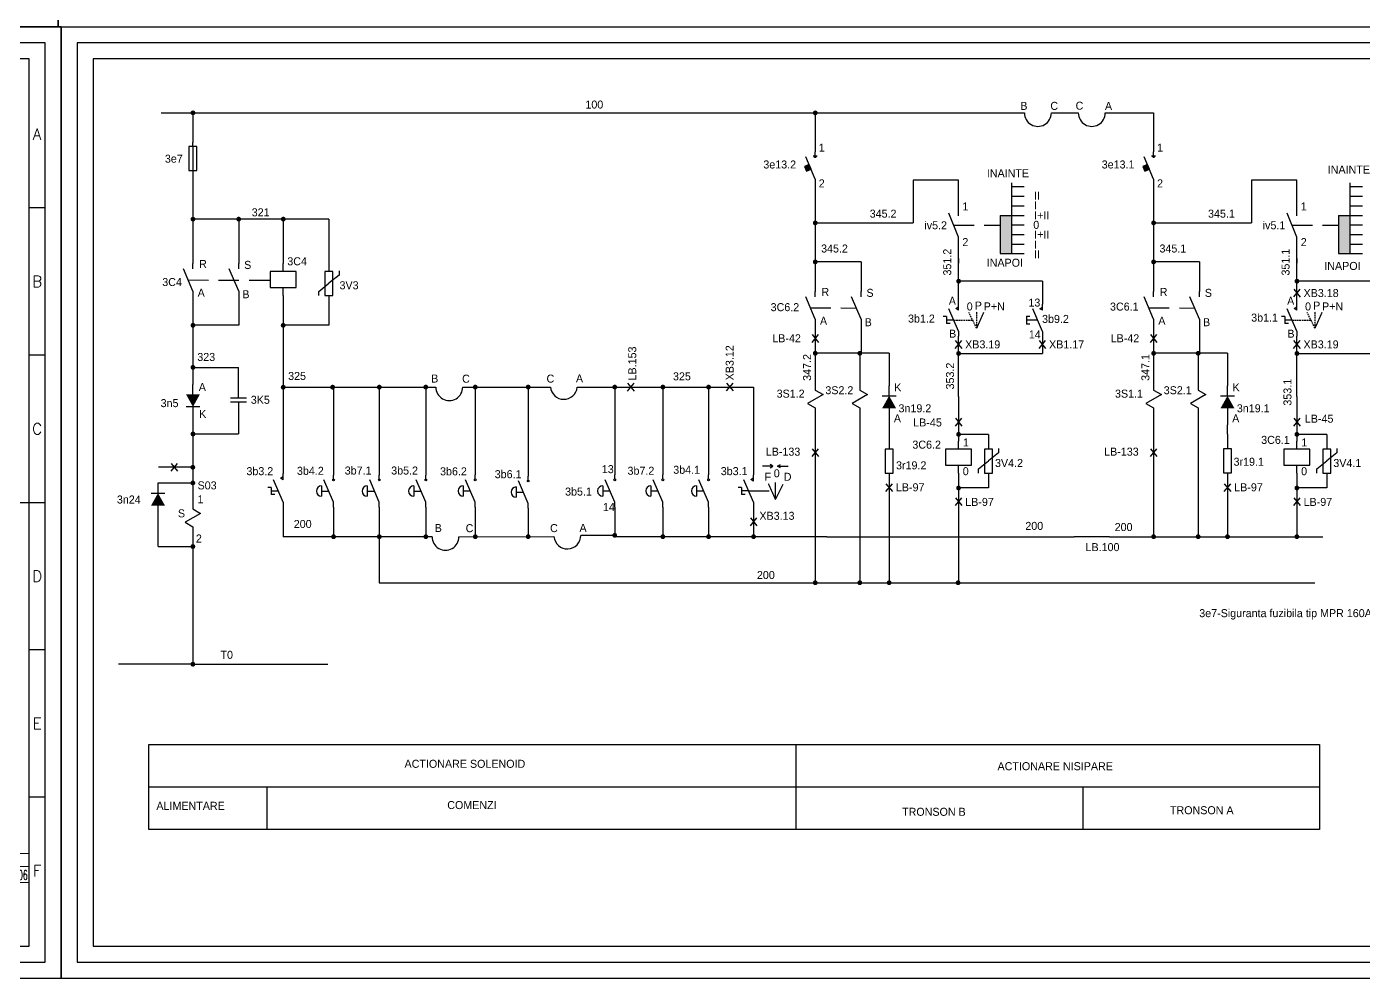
# Model space of a CAD drawing. Header units: millimetres. Extents: x 779 to 5457, y 14 to 905.
# Drawn here: x 2030.3 to 2447.7, y 13.9 to 310.9 of the extents above; entities that cross this region are included whole.
import ezdxf
from ezdxf.enums import TextEntityAlignment as Align

# ---------------------------------------------------------------- set-up
doc = ezdxf.new("R2010")
doc.units = ezdxf.units.MM
doc.linetypes.add('DASHED', pattern=[0.75, 0.5, -0.25])
doc.linetypes.add('DASHED2', pattern=[9.525, 6.35, -3.175])
doc.layers.add('INDICATOR', color=7, linetype='Continuous')
doc.styles.add('ISO', font='SIMPLEX.shx')
doc.styles.add('ROMANS', font='ROMANS.shx', dxfattribs={"width": 0.8})

# ---------------------------------------------------------------- blocks, each defined once
blk = doc.blocks.new('6a4')
at = {"color": 240}
blk.add_lwpolyline([(0, 0), (0, 297), (-1261, 297), (-1261, 0)], close=True, dxfattribs=at)
blk = doc.blocks.new('4a4')
at = {"color": 240}
blk.add_lwpolyline([(0, 0), (0, 297), (-841, 297), (-841, 0)], close=True, dxfattribs=at)
blk = doc.blocks.new('5A4')
at = {"color": 70}
for p, q in [((-5, 240.5), (-10, 240.5)), ((-5, 194.5), (-10, 194.5)), ((-15, 148.5), (-5, 148.5)), ((-5, 102.5), (-10, 102.5)), ((-5, 56.5), (-10, 56.5))]:
    blk.add_line(p, q, dxfattribs=at)
at = {"color": 240}
for points in [[(0, 0), (0, 297), (-1051, 297), (-1051, 0)], [(-5, 5), (-5, 292), (-1046, 292), (-1046, 5)]]:
    blk.add_lwpolyline(points, close=True, dxfattribs=at)
at = {"color": 70}
blk.add_lwpolyline([(-1041, 287), (-1041, 10), (-10, 10), (-10, 287)], close=True, dxfattribs=at)
at = {"color": 50, "style": 'ISO'}
for s, p in [('A', (-7.5, 263.5)), ('B', (-7.5, 217.5)), ('C', (-7.5, 171.5)), ('D', (-7.5, 125.5)), ('E', (-7.5, 79.5)), ('F', (-7.5, 33.5))]:
    blk.add_text(s, height=3.5, dxfattribs=at).set_placement(p, align=Align.MIDDLE)
blk = doc.blocks.new('indic-el')
at = {"layer": 'INDICATOR', "color": 1}
for p, q in [((-180, 25), (-180, 29)), ((-175, 25), (-175, 29)), ((-140, 25), (-140, 29)), ((-134.65, 20.08), (-134.65, 25.08)), ((-125, 25), (-125, 29)), ((-105.5, 25), (-105.5, 29)), ((-87.5, 25), (-87.5, 29)), ((-82.5, 25), (-82.5, 29)), ((-47.5, 25), (-47.5, 29)), ((-32.5, 25), (-32.5, 29)), ((-13, 25), (-13, 29)), ((-167.9, 20), (-167.9, 25)), ((-145.42, 19.8), (-145.42, 24.8)), ((-119.93, 20), (-119.93, 25)), ((-97.19, 20), (-97.19, 25)), ((-83.77, 20), (-83.77, 25)), ((-69.03, 20), (-69.03, 25)), ((-45.33, 20), (-45.33, 25)), ((-22.83, 20), (-22.83, 25)), ((-155, 6), (-60, 6))]:
    blk.add_line(p, q, dxfattribs=at)
at = {"layer": 'INDICATOR'}
blk.add_line((-92.5, 25), (-92.5, 29), dxfattribs=at)
at = {"layer": 'INDICATOR', "const_width": 0.3, "flags": 128}
for points in [[(0, 29), (-185, 29), (-185, 0)], [(0, 25), (-185, 25)], [(0, 20), (-185, 20)], [(-155, 0), (-155, 20)], [(-60, 0), (-60, 20)], [(-10, 0), (-10, 20)]]:
    blk.add_lwpolyline(points, dxfattribs=at)
at = {"layer": 'INDICATOR', "color": 1, "style": 'ROMANS', "width": 0.8}
for s, height, p in [('Proiectat', 3, (-184.48, 20.88)), ('Desenat', 3, (-134.37, 21.17)), ('Verificat', 3, (-83.49, 20.88)), ('Data:', 2.5, (-22.15, 20.88))]:
    blk.add_text(s, height=height, dxfattribs=at).set_placement(p)
at = {"layer": 'INDICATOR', "style": 'ROMANS', "width": 0.570908}
blk.add_text('RATB-APUPS', height=4.5, dxfattribs=at).set_placement((-181.28, 10.96), (-156.69, 10.96), align=Align.FIT)
at = {"layer": 'INDICATOR', "color": 1, "style": 'ROMANS'}
for tag, height, width, p, p2 in [('PROIECTAT', 3, 0.908325, (-167.12, 20.74), (-146.23, 20.74)), ('DESENAT', 3, 1.116423, (-119.25, 20.84), (-97.88, 20.84)), ('VERIFICAT', 3, 1.074468, (-68.34, 20.8), (-45.93, 20.8)), ('DATA', 3, 1.321041, (-14.04, 20.81), (-0.45, 20.81)), ('NUME_DESEN', 4.5, 2.080219, (-153.9, 9.22), (-61.18, 9.22)), ('NUMAR', 4, 2.383056, (-58.61, 6.76), (-11.4, 6.76)), ('ANS', 3, 11.421134, (-154.04, 2.01), (-61.04, 2.01))]:
    blk.add_attdef(tag, text='', height=height, dxfattribs=dict(at, width=width)).set_placement(p, p2, align=Align.FIT)

msp = doc.modelspace()

# ---------------------------------------------------------------- hatches: boundary and pattern name
for points in [[(2338.03, 252.07), (2334.36, 252.07), (2334.36, 240.12), (2338.03, 240.12)], [(2443.7, 252.07), (2440.02, 252.07), (2440.02, 240.12), (2443.7, 240.12)]]:
    msp.add_hatch(color=1).paths.add_polyline_path(points)

# ---------------------------------------------------------------- linework, layer by layer
at = {"color": 240}
for p, q in [((2041.1, 310.94), (2041.1, 13.94)), ((2466.1, 305.94), (2046.1, 305.94)), ((2046.1, 305.94), (2046.1, 18.94)), ((2046.1, 18.94), (2466.1, 18.94)), ((2201.1, 18.94), (2301.1, 18.94)), ((2041.1, 13.94), (2461.1, 13.94))]:
    msp.add_line(p, q, dxfattribs=at)
at = {"color": 70}
for p, q in [((2471.1, 300.94), (2051.1, 300.94)), ((2051.1, 300.94), (2051.1, 23.94)), ((2051.1, 23.94), (2471.1, 23.94))]:
    msp.add_line(p, q, dxfattribs=at)
at = {"color": 1}
for p, q in [((2072.38, 284.05), (2151.96, 284.05)), ((2082.26, 284.05), (2082.26, 274.79)), ((2151.96, 284.05), (2195.12, 284.05)), ((2195.12, 284.05), (2276.77, 284.05)), ((2276.61, 284.05), (2276.61, 271.88)), ((2276.77, 284.05), (2341.91, 284.05)), ((2350.33, 284.05), (2358.76, 284.05)), ((2367.18, 284.05), (2382.28, 284.05)), ((2382.28, 284.05), (2382.28, 271.88)), ((2082.26, 273.54), (2082.26, 274.79)), ((2082.26, 273.54), (2082.26, 266.04)), ((2276.61, 270.63), (2276.61, 271.88)), ((2382.28, 270.63), (2382.28, 271.88)), ((2276.61, 263.38), (2273.61, 270.38)), ((2275.98, 270.63), (2277.24, 270.63)), ((2382.28, 263.38), (2379.28, 270.38)), ((2381.65, 270.63), (2382.91, 270.63)), ((2082.26, 266.04), (2082.26, 264.79)), ((2082.26, 264.79), (2082.26, 255.53)), ((2276.61, 263.38), (2276.61, 261.88)), ((2307.22, 263.03), (2307.22, 249.7)), ((2321.36, 263.03), (2307.22, 263.03)), ((2321.36, 256.36), (2321.36, 263.03)), ((2382.28, 263.38), (2382.28, 261.88)), ((2412.89, 263.03), (2412.89, 249.7)), ((2427.03, 263.03), (2412.89, 263.03)), ((2427.03, 256.36), (2427.03, 263.03)), ((2276.61, 261.88), (2276.61, 249.71)), ((2338.03, 240.12), (2338.03, 262.24)), ((2338.03, 261.03), (2341.83, 261.03)), ((2382.28, 261.88), (2382.28, 249.71)), ((2443.7, 240.12), (2443.7, 262.24)), ((2443.7, 261.03), (2447.5, 261.03)), ((2082.26, 255.53), (2082.26, 246.27)), ((2321.36, 251.96), (2321.36, 256.36)), ((2338.03, 258.04), (2341.83, 258.04)), ((2338.03, 255.06), (2341.83, 255.06)), ((2427.03, 251.96), (2427.03, 256.36)), ((2443.7, 258.04), (2447.5, 258.04)), ((2443.7, 255.06), (2447.5, 255.06)), ((2096.54, 250.89), (2082.26, 250.89)), ((2110.45, 250.89), (2096.17, 250.89)), ((2096.54, 250.89), (2096.54, 246.26)), ((2124.73, 250.89), (2110.07, 250.89)), ((2110.45, 250.89), (2110.45, 246.26)), ((2124.73, 250.89), (2124.73, 246.26)), ((2321.36, 245.3), (2318.36, 252.8)), ((2334.36, 252.07), (2334.36, 240.12)), ((2334.36, 252.07), (2338.03, 252.07)), ((2338.03, 252.07), (2341.83, 252.07)), ((2427.03, 245.3), (2424.03, 252.8)), ((2440.02, 252.07), (2440.02, 240.12)), ((2440.02, 252.07), (2443.7, 252.07)), ((2443.7, 252.07), (2447.5, 252.07)), ((2276.61, 249.71), (2307.22, 249.7)), ((2276.61, 249.71), (2276.61, 237.54)), ((2321.36, 249.69), (2321.36, 249.69)), ((2338.03, 249.08), (2341.83, 249.08)), ((2382.28, 249.71), (2412.89, 249.7)), ((2382.28, 249.71), (2382.28, 237.54)), ((2427.03, 249.69), (2427.03, 249.69)), ((2443.7, 249.08), (2447.5, 249.08)), ((2082.26, 246.27), (2082.26, 237.01)), ((2096.54, 246.26), (2096.54, 237)), ((2110.45, 246.26), (2110.45, 237)), ((2124.73, 246.26), (2124.73, 234.5)), ((2321.36, 224.39), (2321.36, 245.3)), ((2338.03, 246.09), (2341.83, 246.09)), ((2338.03, 243.1), (2341.83, 243.1)), ((2427.03, 224.39), (2427.03, 245.3)), ((2443.7, 246.09), (2447.5, 246.09)), ((2443.7, 243.1), (2447.5, 243.1)), ((2321.36, 238.64), (2321.36, 237.14)), ((2334.36, 240.12), (2338.03, 240.12)), ((2338.03, 240.12), (2341.83, 240.12)), ((2427.03, 238.64), (2427.03, 237.14)), ((2440.02, 240.12), (2443.7, 240.12)), ((2443.7, 240.12), (2447.5, 240.12)), ((2082.26, 228.39), (2079.26, 235.39)), ((2082.26, 235.37), (2082.26, 237.01)), ((2096.54, 228.38), (2093.54, 235.38)), ((2096.54, 235.37), (2096.54, 237)), ((2114.5, 234.5), (2106.4, 234.5)), ((2106.4, 234.5), (2106.4, 229.5)), ((2110.45, 234.5), (2110.45, 237)), ((2114.5, 229.5), (2114.5, 234.5)), ((2127.87, 234.7), (2127.87, 233.37)), ((2276.61, 237.54), (2276.61, 228.28)), ((2290.89, 237.53), (2276.61, 237.53)), ((2290.89, 237.53), (2290.89, 228.27)), ((2382.28, 237.54), (2382.28, 228.28)), ((2396.56, 237.53), (2382.28, 237.53)), ((2396.56, 237.53), (2396.56, 228.27)), ((2121.59, 228.35), (2124.73, 230.86)), ((2127.87, 233.37), (2124.73, 230.86)), ((2347.57, 231.52), (2321.36, 231.52)), ((2347.57, 231.52), (2347.57, 224.35)), ((2453.24, 231.52), (2427.03, 231.52)), ((2082.26, 228.39), (2082.26, 227.01)), ((2082.26, 227.01), (2082.26, 217.75)), ((2096.54, 228.38), (2096.54, 227)), ((2096.54, 227), (2096.54, 217.74)), ((2106.4, 229.5), (2114.5, 229.5)), ((2110.45, 227), (2110.45, 229.5)), ((2110.45, 227), (2110.45, 217.74)), ((2121.59, 227.02), (2121.59, 228.35)), ((2124.73, 227), (2124.73, 217.74)), ((2276.61, 219.66), (2273.61, 226.66)), ((2276.61, 226.64), (2276.61, 228.28)), ((2290.89, 219.65), (2287.89, 226.65)), ((2290.89, 226.64), (2290.89, 228.27)), ((2382.28, 219.66), (2379.28, 226.66)), ((2382.28, 226.64), (2382.28, 228.28)), ((2396.56, 219.65), (2393.56, 226.65)), ((2396.56, 226.64), (2396.56, 228.27)), ((2426.02, 226.59), (2428.04, 229.02)), ((2426.02, 229.02), (2428.04, 226.58)), ((2320.49, 222.97), (2321.36, 223.47)), ((2321.36, 222.47), (2320.49, 222.97)), ((2321.36, 222.47), (2321.36, 224.39)), ((2346.7, 222.94), (2347.57, 223.44)), ((2347.57, 222.44), (2346.7, 222.94)), ((2347.57, 222.44), (2347.57, 224.35)), ((2426.16, 222.97), (2427.03, 223.47)), ((2427.03, 222.47), (2426.16, 222.97)), ((2427.03, 222.47), (2427.03, 224.39)), ((2082.26, 217.75), (2082.26, 208.49)), ((2096.54, 217.74), (2082.26, 217.74)), ((2124.73, 217.74), (2110.45, 217.74)), ((2110.45, 217.74), (2110.45, 208.48)), ((2276.61, 219.66), (2276.61, 218.28)), ((2276.61, 218.28), (2276.61, 209.02)), ((2290.89, 219.65), (2290.89, 218.27)), ((2290.89, 218.27), (2290.89, 209.01)), ((2317.61, 220.46), (2316.52, 220.46)), ((2317.61, 220.46), (2317.61, 218.33)), ((2319.86, 219.39), (2317.61, 219.39)), ((2318.7, 218.33), (2317.61, 218.33)), ((2342.57, 220.6), (2342.57, 218.1)), ((2342.57, 220.6), (2343.66, 220.6)), ((2346.07, 219.35), (2342.57, 219.35)), ((2343.66, 218.1), (2342.57, 218.1)), ((2382.28, 219.66), (2382.28, 218.28)), ((2382.28, 218.28), (2382.28, 209.02)), ((2396.56, 219.65), (2396.56, 218.27)), ((2396.56, 218.27), (2396.56, 209.01)), ((2423.28, 220.46), (2422.19, 220.46)), ((2423.28, 220.46), (2423.28, 218.33)), ((2425.53, 219.39), (2423.28, 219.39)), ((2424.37, 218.33), (2423.28, 218.33)), ((2275.6, 212.43), (2277.61, 214.87)), ((2275.6, 214.87), (2277.61, 212.43)), ((2320.33, 212.99), (2322.35, 210.55)), ((2320.33, 210.56), (2322.35, 212.99)), ((2321.36, 215.89), (2321.36, 214.39)), ((2321.36, 195.5), (2321.36, 214.39)), ((2346.54, 210.56), (2348.55, 212.99)), ((2346.54, 212.99), (2348.55, 210.55)), ((2347.57, 215.85), (2347.57, 208.96)), ((2381.27, 214.87), (2383.28, 212.43)), ((2381.27, 212.43), (2383.28, 214.87)), ((2426, 210.56), (2428.01, 212.99)), ((2426, 212.99), (2428.01, 210.55)), ((2427.03, 215.89), (2427.03, 214.39)), ((2427.03, 195.5), (2427.03, 214.39)), ((2276.61, 209.01), (2276.61, 199.75)), ((2299.67, 209.01), (2276.61, 209.01)), ((2290.51, 209.01), (2290.51, 199.75)), ((2299.67, 209.01), (2299.67, 198.83)), ((2321.36, 208.96), (2347.57, 208.96)), ((2382.28, 209.01), (2382.28, 199.75)), ((2405.34, 209.01), (2382.28, 209.01)), ((2396.18, 209.01), (2396.18, 199.75)), ((2405.34, 209.01), (2405.34, 198.83)), ((2427.03, 208.96), (2453.24, 208.96)), ((2082.26, 208.49), (2082.26, 199.22)), ((2082.26, 204.62), (2096.45, 204.62)), ((2096.45, 195.15), (2096.45, 204.62)), ((2110.45, 208.48), (2110.45, 199.22)), ((2082.26, 196.12), (2082.26, 199.22)), ((2110.45, 199.22), (2110.45, 189.96)), ((2110.45, 198.42), (2155.81, 198.46)), ((2126.17, 198.43), (2126.17, 180.28)), ((2140.45, 198.44), (2140.45, 171.02)), ((2154.96, 198.46), (2154.96, 171.02)), ((2155.81, 198.46), (2158.1, 198.46)), ((2166.52, 198.46), (2193.87, 198.46)), ((2170.42, 198.46), (2170.42, 171.03)), ((2186.96, 198.46), (2186.96, 170.67)), ((2202.25, 198.43), (2257.34, 198.48)), ((2213.98, 198.46), (2213.98, 171.03)), ((2218.01, 197.23), (2220.03, 199.67)), ((2218.01, 199.66), (2220.03, 197.23)), ((2229.01, 198.46), (2229.01, 171.03)), ((2243.29, 198.47), (2243.29, 171.03)), ((2248.92, 199.69), (2250.93, 197.25)), ((2248.92, 197.26), (2250.93, 199.69)), ((2257.34, 198.48), (2257.34, 171.03)), ((2276.61, 199.75), (2276.61, 197.55)), ((2276.61, 197.55), (2279.04, 196.13)), ((2290.51, 199.75), (2290.51, 197.55)), ((2290.51, 197.55), (2292.95, 196.13)), ((2299.67, 195.61), (2299.67, 198.83)), ((2382.28, 199.75), (2382.28, 197.55)), ((2382.28, 197.55), (2384.71, 196.13)), ((2396.18, 199.75), (2396.18, 197.55)), ((2396.18, 197.55), (2398.61, 196.13)), ((2405.34, 195.61), (2405.34, 198.83)), ((2082.26, 192.45), (2082.26, 189.22)), ((2096.45, 193.9), (2096.45, 183.83)), ((2279.04, 196.13), (2274.17, 193.37)), ((2274.17, 193.37), (2276.61, 191.95)), ((2292.95, 196.13), (2288.08, 193.37)), ((2288.08, 193.37), (2290.51, 191.95)), ((2321.36, 195.5), (2321.36, 190.87)), ((2384.71, 196.13), (2379.84, 193.37)), ((2379.84, 193.37), (2382.28, 191.95)), ((2398.61, 196.13), (2393.75, 193.37)), ((2393.75, 193.37), (2396.18, 191.95)), ((2427.03, 195.5), (2427.03, 190.87)), ((2082.25, 189.22), (2082.25, 183.83)), ((2110.45, 189.96), (2110.45, 171.48)), ((2276.61, 191.95), (2276.61, 189.75)), ((2276.61, 189.75), (2276.61, 137.39)), ((2290.51, 191.95), (2290.51, 189.75)), ((2290.51, 189.75), (2290.51, 137.39)), ((2299.67, 191.93), (2299.67, 181.68)), ((2320.35, 186.29), (2322.37, 188.73)), ((2320.35, 188.72), (2322.37, 186.29)), ((2321.36, 190.87), (2321.36, 181.6)), ((2382.28, 191.95), (2382.28, 189.75)), ((2382.28, 189.75), (2382.28, 151.77)), ((2396.18, 191.95), (2396.18, 189.75)), ((2396.18, 189.75), (2396.18, 151.77)), ((2405.34, 191.93), (2405.34, 186.7)), ((2426.02, 186.29), (2428.03, 188.73)), ((2426.02, 188.72), (2428.03, 186.29)), ((2427.03, 190.87), (2427.03, 181.6)), ((2082.25, 183.83), (2082.25, 178.45)), ((2082.25, 183.83), (2096.45, 183.83)), ((2299.67, 183.71), (2299.67, 179.11)), ((2330.68, 183.71), (2321.36, 183.71)), ((2330.68, 183.71), (2330.68, 179.11)), ((2405.34, 183.82), (2405.34, 186.7)), ((2405.34, 183.82), (2405.34, 179.22)), ((2436.35, 183.71), (2427.03, 183.71)), ((2436.35, 183.71), (2436.35, 179.11)), ((2126.17, 180.28), (2126.17, 171.02)), ((2321.36, 179.1), (2321.36, 181.6)), ((2427.03, 179.1), (2427.03, 181.6)), ((2082.22, 178.82), (2082.22, 173.43)), ((2275.6, 179.22), (2277.62, 176.78)), ((2275.6, 176.79), (2277.62, 179.22)), ((2317.31, 179.1), (2317.31, 174.1)), ((2325.41, 179.1), (2317.31, 179.1)), ((2325.41, 174.1), (2325.41, 179.1)), ((2327.54, 172.95), (2330.68, 175.46)), ((2333.83, 177.98), (2330.68, 175.46)), ((2333.83, 179.3), (2333.83, 177.98)), ((2381.27, 176.79), (2383.28, 179.22)), ((2381.27, 179.22), (2383.28, 176.78)), ((2431.08, 179.1), (2422.98, 179.1)), ((2422.98, 179.1), (2422.98, 174.1)), ((2431.08, 174.1), (2431.08, 179.1)), ((2433.21, 172.95), (2436.35, 175.46)), ((2439.49, 177.98), (2436.35, 175.46)), ((2439.49, 179.3), (2439.49, 177.98)), ((2082.22, 173.43), (2071.51, 173.45)), ((2075.45, 172.22), (2077.47, 174.66)), ((2075.45, 174.66), (2077.47, 172.22)), ((2082.23, 173.43), (2082.23, 168.05)), ((2110.45, 169.56), (2110.45, 171.48)), ((2263.36, 173.78), (2260.13, 173.77)), ((2263.36, 173.78), (2262.5, 174.28)), ((2262.5, 173.28), (2263.36, 173.78)), ((2264.86, 173.78), (2265.73, 174.28)), ((2264.86, 173.78), (2268.1, 173.77)), ((2265.73, 173.28), (2264.86, 173.78)), ((2299.67, 171.65), (2299.67, 137.39)), ((2317.31, 174.1), (2325.41, 174.1)), ((2321.36, 171.6), (2321.36, 174.1)), ((2321.36, 171.6), (2321.36, 137.39)), ((2327.54, 171.63), (2327.54, 172.95)), ((2330.68, 171.61), (2330.68, 166.98)), ((2405.34, 171.72), (2405.34, 151.77)), ((2422.98, 174.1), (2431.08, 174.1)), ((2427.03, 171.6), (2427.03, 174.1)), ((2427.03, 171.6), (2427.03, 151.77)), ((2433.21, 171.63), (2433.21, 172.95)), ((2436.35, 171.61), (2436.35, 166.98)), ((2071.35, 168.55), (2082.23, 168.55)), ((2071.35, 165.35), (2071.35, 168.55)), ((2082.23, 168.05), (2082.23, 162.66)), ((2106.7, 167.09), (2105.61, 167.09)), ((2106.7, 167.09), (2106.7, 164.96)), ((2109.58, 170.06), (2110.45, 170.56)), ((2110.45, 169.56), (2109.58, 170.06)), ((2122.42, 167.63), (2122.42, 164.41)), ((2126.17, 162.52), (2123.17, 169.52)), ((2126.17, 169.77), (2126.17, 171.02)), ((2136.7, 167.63), (2136.7, 164.41)), ((2140.45, 162.52), (2137.45, 169.52)), ((2140.45, 169.77), (2140.45, 171.02)), ((2151.21, 167.63), (2151.21, 164.41)), ((2154.96, 162.52), (2151.96, 169.52)), ((2154.96, 169.77), (2154.96, 171.02)), ((2166.67, 167.65), (2166.67, 164.42)), ((2170.42, 162.53), (2167.42, 169.53)), ((2170.42, 169.78), (2170.42, 171.03)), ((2183.21, 167.29), (2183.21, 164.06)), ((2186.96, 162.17), (2183.96, 169.17)), ((2186.96, 169.42), (2186.96, 170.67)), ((2210.23, 167.65), (2210.23, 164.42)), ((2213.98, 162.53), (2210.98, 169.53)), ((2213.98, 169.78), (2213.98, 171.03)), ((2225.26, 167.65), (2225.26, 164.42)), ((2229.01, 162.53), (2226.01, 169.53)), ((2229.01, 169.78), (2229.01, 171.03)), ((2239.54, 167.65), (2239.54, 164.42)), ((2243.29, 162.53), (2240.29, 169.53)), ((2243.29, 169.78), (2243.29, 171.03)), ((2253.59, 167.1), (2252.5, 167.1)), ((2253.59, 167.1), (2253.59, 164.97)), ((2256.48, 169.61), (2257.34, 170.11)), ((2257.34, 169.11), (2256.48, 169.61)), ((2257.34, 169.11), (2257.34, 171.03)), ((2264.18, 163.38), (2264.18, 168.67)), ((2264.18, 163.38), (2266.62, 168.21)), ((2298.67, 168.3), (2300.68, 165.86)), ((2298.67, 165.86), (2300.68, 168.3)), ((2330.68, 166.98), (2321.36, 166.98)), ((2404.34, 165.86), (2406.35, 168.3)), ((2404.34, 168.3), (2406.35, 165.86)), ((2436.35, 166.98), (2427.03, 166.98)), ((2108.95, 166.02), (2106.7, 166.02)), ((2107.79, 164.96), (2106.7, 164.96)), ((2122.42, 166.02), (2124.67, 166.02)), ((2136.7, 166.02), (2138.95, 166.02)), ((2151.21, 166.02), (2153.46, 166.02)), ((2166.67, 166.03), (2168.92, 166.04)), ((2183.21, 165.67), (2185.45, 165.68)), ((2210.23, 166.03), (2212.48, 166.04)), ((2225.26, 166.03), (2227.51, 166.04)), ((2239.54, 166.03), (2241.79, 166.04)), ((2255.84, 166.03), (2253.59, 166.03)), ((2254.68, 164.97), (2253.59, 164.97)), ((2320.35, 163.93), (2322.37, 161.5)), ((2320.35, 161.5), (2322.37, 163.93)), ((2426.02, 161.5), (2428.03, 163.93)), ((2426.02, 163.93), (2428.03, 161.5)), ((2071.34, 148.7), (2071.34, 161.6)), ((2084.66, 159.04), (2079.79, 156.28)), ((2082.23, 162.66), (2082.23, 160.46)), ((2082.23, 160.46), (2084.66, 159.04)), ((2110.45, 162.52), (2110.45, 161.02)), ((2110.45, 161.02), (2110.45, 151.76)), ((2126.17, 161.02), (2126.17, 162.52)), ((2126.17, 161.02), (2126.17, 151.76)), ((2140.45, 161.02), (2140.45, 162.52)), ((2140.45, 161.02), (2140.45, 137.39)), ((2154.96, 161.02), (2154.96, 162.52)), ((2154.96, 161.02), (2154.96, 151.76)), ((2170.42, 161.03), (2170.42, 162.53)), ((2170.42, 161.03), (2170.42, 151.77)), ((2186.96, 160.67), (2186.96, 162.17)), ((2186.96, 160.67), (2186.96, 151.41)), ((2213.98, 161.03), (2213.98, 162.53)), ((2213.98, 161.03), (2213.98, 151.77)), ((2229.01, 161.03), (2229.01, 162.53)), ((2229.01, 161.03), (2229.01, 151.77)), ((2243.29, 161.03), (2243.29, 162.53)), ((2243.29, 161.03), (2243.29, 151.77)), ((2257.34, 162.53), (2257.34, 161.03)), ((2257.34, 161.03), (2257.34, 151.77)), ((2079.79, 156.28), (2082.23, 154.86)), ((2082.23, 154.86), (2082.23, 152.66)), ((2256.34, 155.19), (2258.35, 157.62)), ((2256.34, 157.62), (2258.35, 155.18)), ((2082.23, 153.91), (2082.23, 153.91)), ((2082.23, 152.66), (2082.23, 147.27)), ((2125.8, 151.76), (2110.45, 151.76)), ((2140.45, 151.76), (2126.17, 151.76)), ((2140.83, 151.76), (2140.45, 151.76)), ((2156.92, 151.74), (2140.83, 151.76)), ((2165.34, 151.77), (2194.98, 151.79)), ((2213.98, 152.19), (2203.38, 152.19)), ((2280.2, 151.77), (2213.98, 151.77)), ((2280.2, 151.77), (2357.5, 151.77)), ((2368.54, 151.77), (2357.5, 151.77)), ((2368.54, 151.77), (2435.15, 151.77)), ((2071.34, 148.7), (2082.23, 148.7)), ((2082.23, 147.27), (2082.23, 121.39)), ((2140.45, 137.39), (2266.74, 137.39)), ((2266.74, 137.39), (2300.89, 137.39)), ((2300.89, 137.39), (2432.63, 137.39)), ((2082.23, 121.39), (2082.23, 111.97)), ((2082.23, 111.97), (2059.05, 111.97)), ((2082.23, 111.97), (2124.4, 111.97)), ((2068.5, 86.9), (2434.08, 86.9)), ((2068.5, 60.4), (2068.5, 86.9)), ((2270.49, 86.9), (2270.49, 60.4)), ((2434.08, 86.9), (2434.08, 60.4)), ((2068.5, 73.65), (2434.08, 73.65)), ((2105.28, 73.65), (2105.28, 60.4)), ((2360.21, 73.65), (2360.21, 60.4)), ((2434.08, 60.4), (2068.5, 60.4))]:
    msp.add_line(p, q, dxfattribs=at)
at = {"color": 1, "linetype": 'DASHED2'}
for p, q in [((2319.86, 249.05), (2334.14, 249.04)), ((2425.53, 249.05), (2439.81, 249.04)), ((2080.76, 231.89), (2106.4, 231.88)), ((2275.11, 223.16), (2289.39, 223.15)), ((2380.78, 223.16), (2395.06, 223.15)), ((2255.84, 166.03), (2262.99, 166.03))]:
    msp.add_line(p, q, dxfattribs=at)
at = {"color": 1, "linetype": 'DASHED'}
for p, q in [((2327.02, 216.86), (2324.58, 221.7)), ((2327.02, 216.86), (2327.02, 222.15)), ((2432.68, 216.86), (2430.24, 221.7)), ((2432.68, 216.86), (2432.68, 222.15)), ((2319.86, 219.39), (2325.74, 219.39)), ((2425.53, 219.39), (2431.41, 219.39))]:
    msp.add_line(p, q, dxfattribs=at)
msp.add_line((2082.23, 161.41), (2082.23, 161.41))
at = {"color": 1, "const_width": 0.75}
for points in [[(2081.89, 284.05, 1), (2082.64, 284.05, 1)], [(2276.23, 284.05, 1), (2276.98, 284.05, 1)], [(2081.89, 250.89, 1), (2082.64, 250.89, 1)], [(2096.17, 250.89, 1), (2096.92, 250.89, 1)], [(2110.07, 250.89, 1), (2110.82, 250.89, 1)], [(2276.23, 249.71, 1), (2276.98, 249.71, 1)], [(2381.9, 249.71, 1), (2382.65, 249.71, 1)], [(2276.23, 237.53, 1), (2276.98, 237.53, 1)], [(2381.9, 237.53, 1), (2382.65, 237.53, 1)], [(2320.99, 231.52, 1), (2321.74, 231.52, 1)], [(2426.65, 231.52, 1), (2427.4, 231.52, 1)], [(2081.89, 217.75, 1), (2082.64, 217.75, 1)], [(2110.07, 217.74, 1), (2110.82, 217.74, 1)], [(2276.23, 209.01, 1), (2276.98, 209.01, 1)], [(2290.14, 209.01, 1), (2290.89, 209.01, 1)], [(2320.99, 208.96, 1), (2321.74, 208.96, 1)], [(2381.9, 209.01, 1), (2382.65, 209.01, 1)], [(2395.81, 209.01, 1), (2396.56, 209.01, 1)], [(2426.65, 208.96, 1), (2427.4, 208.96, 1)], [(2081.89, 204.62, 1), (2082.64, 204.62, 1)], [(2110.07, 198.42, 1), (2110.82, 198.42, 1)], [(2125.48, 198.43, 1), (2126.23, 198.43, 1)], [(2140.08, 198.46, 1), (2140.83, 198.46, 1)], [(2154.59, 198.46, 1), (2155.34, 198.46, 1)], [(2170.05, 198.46, 1), (2170.8, 198.46, 1)], [(2186.58, 198.46, 1), (2187.33, 198.46, 1)], [(2213.6, 198.46, 1), (2214.35, 198.46, 1)], [(2228.64, 198.46, 1), (2229.39, 198.46, 1)], [(2242.92, 198.46, 1), (2243.67, 198.46, 1)], [(2081.89, 183.83, 1), (2082.64, 183.83, 1)], [(2320.99, 183.71, 1), (2321.74, 183.71, 1)], [(2426.65, 183.71, 1), (2427.4, 183.71, 1)], [(2081.84, 173.43, 1), (2082.59, 173.43, 1)], [(2081.85, 168.55, 1), (2082.6, 168.55, 1)], [(2320.99, 166.97, 1), (2321.74, 166.97, 1)], [(2426.65, 166.97, 1), (2427.4, 166.97, 1)], [(2125.8, 151.76, 1), (2126.55, 151.76, 1)], [(2140.08, 151.76, 1), (2140.83, 151.76, 1)], [(2154.59, 151.76, 1), (2155.34, 151.76, 1)], [(2170.05, 151.77, 1), (2170.8, 151.77, 1)], [(2186.58, 151.79, 1), (2187.33, 151.79, 1)], [(2213.6, 152.19, 1), (2214.35, 152.19, 1)], [(2228.64, 151.77, 1), (2229.39, 151.77, 1)], [(2242.92, 151.77, 1), (2243.67, 151.77, 1)], [(2256.97, 151.77, 1), (2257.72, 151.77, 1)], [(2381.9, 151.77, 1), (2382.65, 151.77, 1)], [(2395.81, 151.77, 1), (2396.56, 151.77, 1)], [(2404.97, 151.77, 1), (2405.72, 151.77, 1)], [(2426.65, 151.77, 1), (2427.4, 151.77, 1)], [(2081.85, 148.7, 1), (2082.6, 148.7, 1)], [(2276.23, 137.39, 1), (2276.98, 137.39, 1)], [(2290.14, 137.39, 1), (2290.89, 137.39, 1)], [(2299.3, 137.39, 1), (2300.05, 137.39, 1)], [(2320.83, 137.39, 1), (2321.58, 137.39, 1)], [(2081.85, 111.97, 1), (2082.6, 111.97, 1)]]:
    msp.add_lwpolyline(points, format="xyb", close=True, dxfattribs=at)
at = {"color": 1, "flags": 128}
for points in [[(2083.51, 266.04), (2083.51, 273.54), (2081.01, 273.54), (2081.01, 266.04)], [(2275.29, 266.49), (2274.66, 267.91), (2273.24, 267.27), (2273.87, 265.86)], [(2380.96, 266.49), (2380.33, 267.91), (2378.91, 267.27), (2379.54, 265.86)], [(2125.98, 227), (2125.98, 234.5), (2123.48, 234.5), (2123.48, 227)], [(2300.92, 171.61), (2300.92, 179.11), (2298.42, 179.11), (2298.42, 171.61)], [(2331.93, 171.61), (2331.93, 179.11), (2329.43, 179.11), (2329.43, 171.61)], [(2406.59, 171.72), (2406.59, 179.22), (2404.09, 179.22), (2404.09, 171.72)], [(2437.6, 171.61), (2437.6, 179.11), (2435.1, 179.11), (2435.1, 171.61)]]:
    msp.add_lwpolyline(points, close=True, dxfattribs=at)
for points in [[(2321.36, 215.89), (2318.36, 222.89)], [(2347.57, 215.85), (2344.57, 222.85)], [(2427.03, 215.89), (2424.03, 222.89)], [(2084.43, 192.32), (2080.09, 192.32)], [(2093.95, 195.15), (2098.95, 195.15)], [(2093.95, 193.9), (2098.95, 193.9)], [(2297.51, 195.73), (2301.84, 195.73)], [(2403.18, 195.73), (2407.51, 195.73)], [(2110.45, 162.52), (2107.45, 169.52)], [(2257.34, 162.53), (2254.34, 169.53)], [(2069.18, 165.35), (2073.51, 165.35)]]:
    msp.add_lwpolyline(points, dxfattribs=at)
at = {"color": 1, "const_width": 0.4, "flags": 128}
for points in [[(2327.02, 216.86), (2329.22, 221.81)], [(2432.68, 216.86), (2434.89, 221.81)], [(2264.18, 163.38), (2261.97, 168.32)]]:
    msp.add_lwpolyline(points, dxfattribs=at)
at = {"color": 1, "const_width": 0.24, "flags": 128}
for points in [[(2082.26, 192.55), (2084.22, 196.08), (2080.3, 196.08)], [(2299.67, 195.51), (2297.71, 191.98), (2301.64, 191.98)], [(2405.34, 195.51), (2403.38, 191.98), (2407.3, 191.98)], [(2071.34, 165.13), (2069.38, 161.6), (2073.31, 161.6)]]:
    msp.add_lwpolyline(points, close=True, dxfattribs=at)
at = {"color": 1}
for centre in [(2276.61, 270.36), (2382.28, 270.36), (2126.17, 169.5), (2140.45, 169.5), (2154.96, 169.5), (2170.42, 169.51), (2186.96, 169.15), (2213.98, 169.51), (2229.01, 169.51), (2243.29, 169.51)]:
    msp.add_circle(centre, 0.273, dxfattribs=at)
for centre, radius, start, end in [((2346.12, 284.03), 4.21, 179.7339, 0.2661), ((2362.97, 284.03), 4.21, 179.7339, 0.2661), ((2162.31, 198.44), 4.21, 179.7339, 0.2661), ((2198.06, 198.86), 4.21, 185.4338, 354.1977), ((2122.42, 166.02), 1.61, 90, 270), ((2136.7, 166.02), 1.61, 90, 270), ((2151.21, 166.02), 1.61, 90, 270), ((2166.67, 166.03), 1.61, 90, 270), ((2183.21, 165.67), 1.61, 90, 270), ((2210.23, 166.03), 1.61, 90, 270), ((2225.26, 166.03), 1.61, 90, 270), ((2239.54, 166.03), 1.61, 90, 270), ((2161.13, 151.75), 4.21, 179.7339, 0.2661), ((2199.17, 152.17), 4.21, 185.0621, 0.2661)]:
    msp.add_arc(centre, radius, start, end, dxfattribs=at)
for points in [[(2273.87, 265.86), (2273.24, 267.27), (2275.29, 266.49), (2274.66, 267.91)], [(2379.54, 265.86), (2378.91, 267.27), (2380.96, 266.49), (2380.33, 267.91)], [(2082.27, 192.54), (2080.34, 196.06), (2084.17, 196.08)], [(2299.67, 195.51), (2301.59, 192), (2297.76, 191.97)], [(2405.33, 195.51), (2407.26, 192), (2403.43, 191.97)], [(2071.34, 165.14), (2073.26, 161.62), (2069.43, 161.59)]]:
    msp.add_solid(points, dxfattribs=at)

# ---------------------------------------------------------------- block references
msp.add_blockref('6a4', (2040.12, 310.94), dxfattribs=at)
for name, p in [('4a4', (2881.12, 310.94)), ('5A4', (2041.1, 13.94))]:
    msp.add_blockref(name, p)
ref = msp.add_blockref('indic-el', (2031.1, 23.85))
ref.add_attrib('NUME_DESEN', 'SCHEMA DE CLIMATIZARE', dxfattribs={"layer": 'INDICATOR', "color": 1, "height": 4.5, "style": 'ROMANS', "width": 1.098187}).set_placement((1877.21, 33.08), (1969.92, 33.08), align=Align.FIT)
ref.add_attrib('ANS', 'V3A-93-2S', dxfattribs={"layer": 'INDICATOR', "color": 1, "height": 3, "style": 'ROMANS', "width": 3.518944}).set_placement((1877.07, 25.86), (1970.07, 25.86), align=Align.FIT)
ref.add_attrib('NUMAR', 'V3A-93-2S-E-04', dxfattribs={"layer": 'INDICATOR', "color": 1, "height": 4, "style": 'ROMANS', "width": 0.834471}).set_placement((1972.49, 30.61), (2019.7, 30.61), align=Align.FIT)
ref.add_attrib('DESENAT', 'Ing.V.Danciulescu', dxfattribs={"layer": 'INDICATOR', "color": 1, "height": 3, "style": 'ROMANS', "width": 0.566669}).set_placement((1911.85, 44.69), (1933.22, 44.69), align=Align.FIT)
ref.add_attrib('VERIFICAT', 'Ing.Marin Stefan', dxfattribs={"layer": 'INDICATOR', "color": 1, "height": 3, "style": 'ROMANS', "width": 0.612783}).set_placement((1962.77, 44.65), (1985.18, 44.65), align=Align.FIT)
ref.add_attrib('DATA', '16.02.2006', dxfattribs={"layer": 'INDICATOR', "color": 1, "height": 3, "style": 'ROMANS', "width": 0.537373}).set_placement((2017.06, 44.66), (2030.65, 44.66), align=Align.FIT)
ref.add_attrib('PROIECTAT', 'Ing.V.Danciulescu', dxfattribs={"layer": 'INDICATOR', "color": 1, "height": 3, "style": 'ROMANS', "width": 0.553941}).set_placement((1863.98, 44.6), (1884.87, 44.6), align=Align.FIT)

# ---------------------------------------------------------------- texts
for s, p in [('100', (2204.82, 285.4)), ('B', (2340.64, 284.99)), ('C', (2350.03, 284.99)), ('C', (2357.91, 285.05)), ('A', (2367.07, 284.96)), ('1', (2277.69, 271.95)), ('1', (2383.36, 271.95)), ('3e7', (2073.49, 268.51)), ('3e13.2', (2260.39, 266.7)), ('3e13.1', (2366.06, 266.7)), ('INAINTE', (2436.65, 265.12)), ('2', (2277.69, 260.8)), ('INAINTE', (2330.19, 263.96)), ('2', (2383.35, 260.8)), ('II', (2344.96, 256.96)), ('1', (2322.56, 253.62)), ('I', (2344.96, 253.97)), ('1', (2428.22, 253.62)), ('321', (2100.61, 251.76)), ('345.2', (2293.6, 251.35)), ('I+II', (2344.96, 250.85)), ('345.1', (2399.27, 251.35)), ('iv5.2', (2310.68, 247.72)), ('0', (2344.69, 247.86)), ('iv5.1', (2416.35, 247.72)), ('345.2', (2278.43, 240.47)), ('2', (2322.55, 242.47)), ('345.1', (2384.1, 240.47)), ('2', (2428.22, 242.47)), ('R', (2084.17, 235.64)), ('3C4', (2111.72, 236.48)), ('INAPOI', (2330.15, 236.03)), ('S', (2098.25, 235.36)), ('INAPOI', (2435.58, 235.03)), ('3C4', (2072.67, 230)), ('3V3', (2128.03, 228.99)), ('A', (2083.72, 226.64)), ('B', (2097.68, 226.19)), ('R', (2278.51, 226.91)), ('S', (2292.6, 226.63)), ('A', (2318.3, 224.14)), ('13', (2343.17, 223.59)), ('R', (2384.18, 226.91)), ('S', (2398.27, 226.63)), ('A', (2423.97, 224.14)), ('XB3.18', (2429.1, 226.57)), ('3C6.2', (2262.67, 222.16)), ('3b1.2', (2305.58, 218.6)), ('3C6.1', (2368.65, 222.34)), ('3b1.1', (2412.74, 218.9)), ('A', (2278.07, 217.91)), ('B', (2292.03, 217.46)), ('3b9.2', (2347.44, 218.49)), ('A', (2383.74, 217.91)), ('B', (2397.7, 217.46)), ('LB-42', (2263.19, 212.45)), ('B', (2318.39, 213.88)), ('XB3.19', (2323.41, 210.54)), ('14', (2343.3, 213.64)), ('XB1.17', (2349.62, 210.54)), ('LB-42', (2368.86, 212.45)), ('B', (2424.05, 213.88)), ('XB3.19', (2429.08, 210.54)), ('323', (2083.61, 206.62)), ('325', (2111.98, 200.69)), ('B', (2156.65, 199.89)), ('C', (2166.31, 199.83)), ('C', (2192.68, 199.86)), ('A', (2201.86, 199.93)), ('325', (2232.17, 200.57)), ('A', (2084.07, 197.22)), ('3S1.2', (2264.54, 195.17)), ('3S2.2', (2279.76, 196.23)), ('K', (2301.27, 197.13)), ('3S1.1', (2370.21, 195.17)), ('3S2.1', (2385.43, 196.23)), ('K', (2406.93, 197.13)), ('3n5', (2072.16, 192.21)), ('3K5', (2100.32, 193.25)), ('3n19.2', (2302.61, 190.59)), ('3n19.1', (2408.27, 190.59)), ('K', (2084.19, 188.84)), ('A', (2301.15, 187.45)), ('LB-45', (2307.2, 186.17)), ('A', (2406.81, 187.45)), ('LB-45', (2429.51, 187.35)), ('LB-133', (2261.15, 177.06)), ('3C6.2', (2306.93, 179.25)), ('1', (2322.74, 179.92)), ('LB-133', (2366.82, 177.06)), ('3C6.1', (2415.87, 180.73)), ('1', (2428.4, 179.92)), ('3r19.2', (2301.83, 172.79)), ('3V4.2', (2332.74, 173.52)), ('3r19.1', (2407.24, 173.91)), ('3V4.1', (2438.4, 173.52)), ('3b3.2', (2098.96, 170.97)), ('3b4.2', (2114.74, 171.08)), ('3b7.1', (2129.66, 171.17)), ('3b5.2', (2144.17, 171.17)), ('3b6.2', (2159.43, 170.92)), ('3b6.1', (2176.5, 170.03)), ('13', (2209.94, 171.6)), ('3b7.2', (2217.97, 171.1)), ('3b4.1', (2232.25, 171.4)), ('3b3.1', (2247.09, 170.98)), ('F', (2260.76, 169.21)), ('0', (2263.65, 170.31)), ('D', (2266.76, 169.21)), ('0', (2322.67, 170.95)), ('0', (2428.34, 170.95)), ('S03', (2083.7, 166.53)), ('3b5.1', (2198.48, 164.6)), ('LB-97', (2301.79, 165.94)), ('LB-97', (2407.45, 165.94)), ('3n24', (2058.5, 162.12)), ('1', (2083.68, 162.19)), ('LB-97', (2323.45, 161.37)), ('LB-97', (2429.12, 161.37)), ('S', (2077.56, 157.8)), ('14', (2210.3, 159.77)), ('XB3.13', (2259.16, 157.04)), ('200', (2113.74, 154.48)), ('B', (2157.75, 153.23)), ('C', (2167.41, 153.17)), ('C', (2193.78, 153.2)), ('A', (2202.97, 153.27)), ('200', (2342.21, 153.89)), ('200', (2370.11, 153.53)), ('2', (2083.18, 149.95)), ('LB.100', (2361.02, 147.26)), ('200', (2258.38, 138.56)), ('3e7-Siguranta fuzibila tip MPR 160A-I.A.E.I.-Titu (patron NTOO COD 406,suport SIST 101 cod 411', (2396.53, 126.65)), ('T0', (2090.85, 113.64)), ('ACTIONARE SOLENOID', (2148.33, 79.63)), ('ACTIONARE NISIPARE', (2333.52, 78.88)), ('ALIMENTARE', (2070.84, 66.51)), ('COMENZI', (2161.68, 66.75)), ('TRONSON B', (2303.72, 64.65)), ('TRONSON A', (2387.37, 65.14))]:
    msp.add_text(s, height=2.5, dxfattribs=at).set_placement(p)
at = {"color": 1, "text_generation_flag": 2}
for s, p in [('I+II', (2344.96, 247.31)), ('I', (2344.96, 244.19)), ('II', (2344.96, 241.2))]:
    msp.add_text(s, height=2.5, rotation=180, dxfattribs=at).set_placement(p)
at = {"color": 1}
for s, p in [('351.2', (2319.06, 233.28)), ('351.1', (2424.73, 233.28)), ('LB.153', (2220.7, 200.53)), ('XB3.12', (2251.13, 200.56)), ('347.2', (2275.29, 200.41)), ('353.2', (2319.95, 197.72)), ('347.1', (2380.96, 200.41)), ('353.1', (2425.32, 192.67))]:
    msp.add_text(s, height=2.5, rotation=90, dxfattribs=at).set_placement(p)
at = {"color": 1, "linetype": 'DASHED'}
for s, p in [('0', (2323.91, 222.39)), ('P', (2326.42, 222.67)), ('P+N', (2329.2, 222.39)), ('0', (2429.57, 222.39)), ('P', (2432.09, 222.67)), ('P+N', (2434.87, 222.39))]:
    msp.add_text(s, height=2.5, dxfattribs=at).set_placement(p)

doc.saveas('drawing.dxf')
